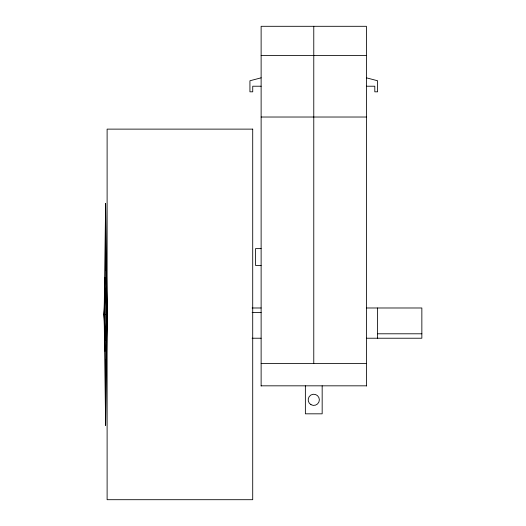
<?xml version="1.0" encoding="UTF-8"?>
<svg xmlns="http://www.w3.org/2000/svg" width="526" height="526" viewBox="0 0 526 526"><rect width="100%" height="100%" fill="white"/><g stroke="black" fill="none" stroke-linecap="round" stroke-linejoin="round"><path stroke-width="0.79" d="M104.411 326.653L104.148 314.416L105.627 203.503L107.113 314.416L105.627 425.33L104.148 314.416L104.411 302.174M104.575 294.83L104.944 277.689M105.417 255.656L105.47 253.21M105.982 366.642L106.14 359.297M106.515 342.163L107.041 317.678M107.074 316.047L107.074 312.779M104.635 328.263L104.148 314.416L104.661 299.748M104.832 294.862L104.976 290.786M106.43 333.971L107.113 314.416L106.397 294.047M104.148 314.416L105.627 288.228L107.113 314.416L105.627 340.598L104.148 314.416L107.113 314.416M261.126 77.822L249.929 80.767L249.929 91.82L252.73 91.82L252.73 86.218L261.126 86.218M261.126 55.421L366.412 55.421M366.412 86.218L374.808 86.218L374.808 91.82L377.609 91.82L377.609 80.767L366.412 77.822M261.126 117.022L366.412 117.022M261.126 248.62L255.531 248.62L255.531 265.426L261.126 265.426M252.118 307.986L261.126 307.986M366.412 307.986L421.852 307.986L421.852 338.225L366.412 338.225M252.118 312.411L261.126 312.411M377.609 333.793L421.852 333.793M252.118 338.225L261.126 338.225M261.126 363.427L366.412 363.427M261.126 385.828L366.412 385.828M104.832 333.971L104.976 338.04M105.982 262.185L106.16 270.344M106.515 286.67L107.041 311.149M104.575 333.997L104.944 351.138M105.417 373.171L105.47 375.617M377.609 307.986L377.609 338.225M366.412 386.025L366.412 26.3L261.126 26.3L261.126 386.025M322.168 385.828L322.168 413.824L305.369 413.824L305.369 385.828M313.772 26.3L313.772 363.427M105.627 203.503L105.627 425.33M252.71 129.126L107.113 129.126L107.113 499.7L252.71 499.7L252.71 129.126M310.971 404.672A5.602 5.602 0 0 0 319.367 399.826A5.602 5.602 0 0 0 310.971 394.973A5.602 5.602 0 0 0 310.971 404.672"/></g></svg>
